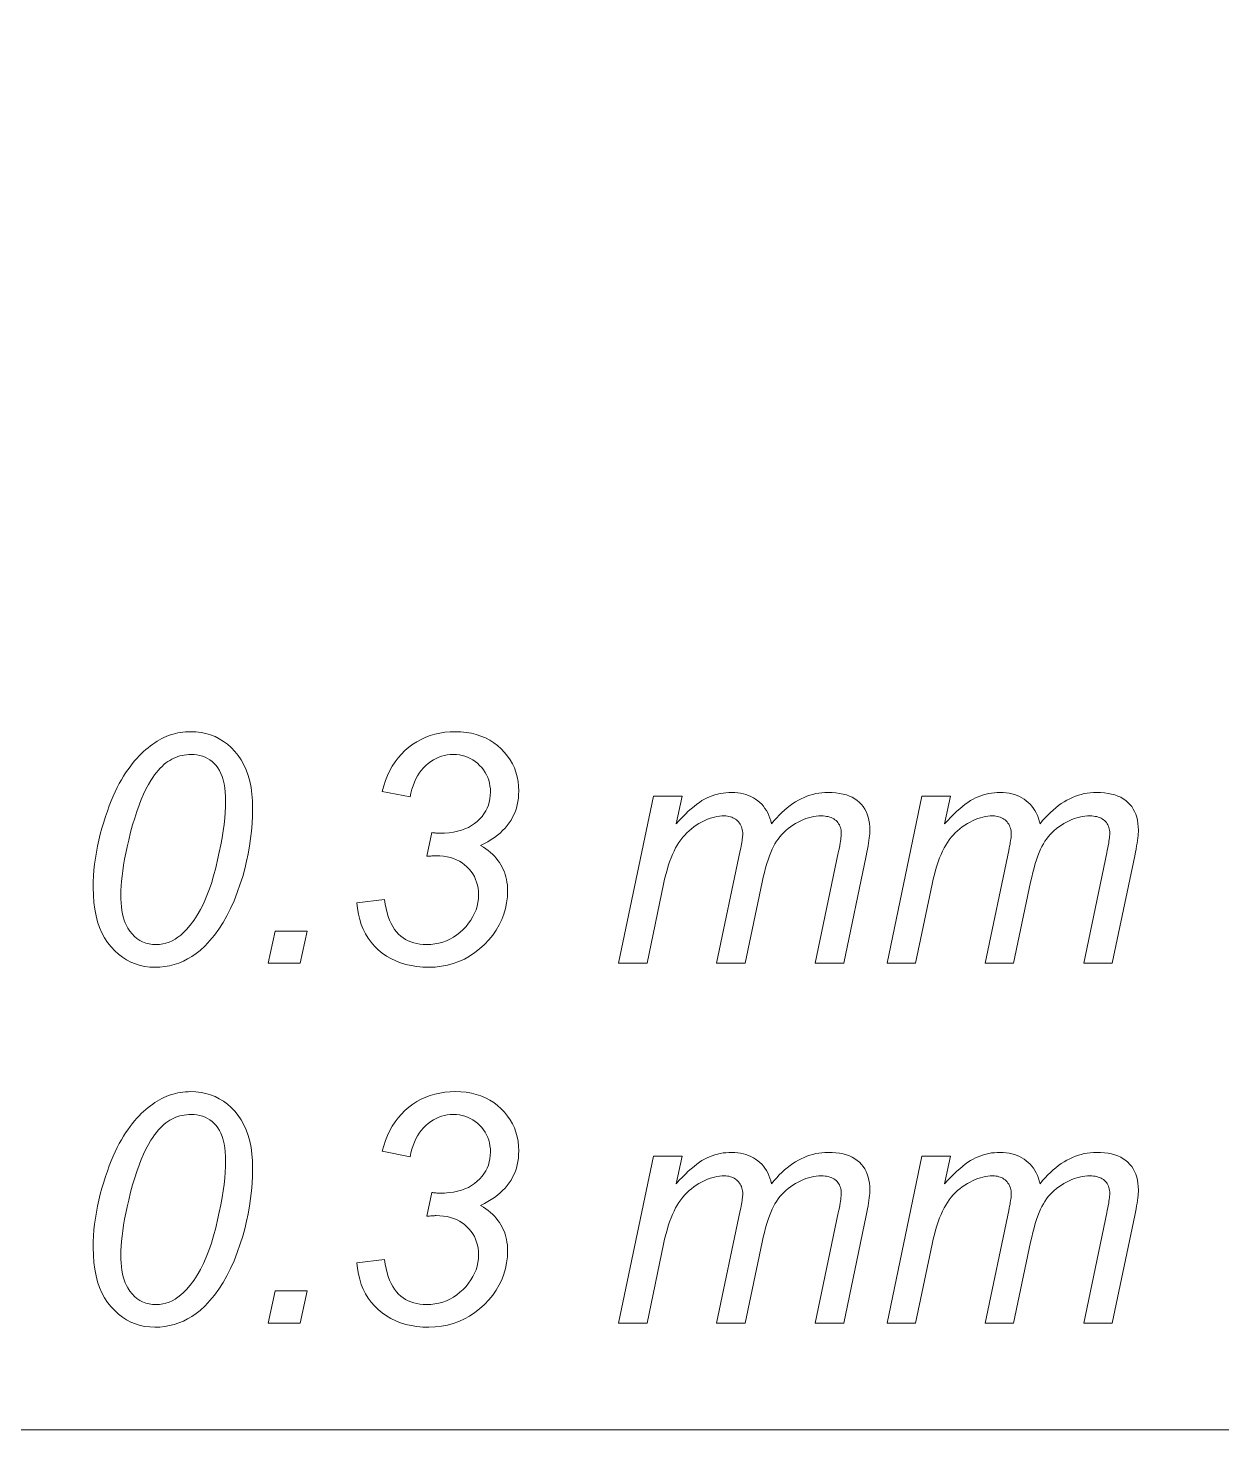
# Model space of a CAD drawing. Extents: x 0 to 420, y 0 to 594.
# Drawn here: x 64.6 to 80.12, y 226.94 to 245.18 of the extents above; entities that cross this region are included whole.
import ezdxf

# ---------------------------------------------------------------- set-up
doc = ezdxf.new("R2010")
doc.units = 0

msp = doc.modelspace()

# ---------------------------------------------------------------- linework, layer by layer
at = {"lineweight": 13}
msp.add_lwpolyline([(123.378, 299.635), (102.852, 226.942), (49.073, 226.942)], dxfattribs=at)
for points in [[(65.444, 233.997), (65.445, 234.073), (65.449, 234.15), (65.454, 234.226), (65.462, 234.303), (65.472, 234.38), (65.485, 234.458), (65.5, 234.536), (65.517, 234.614), (65.536, 234.692), (65.558, 234.77), (65.581, 234.847), (65.604, 234.921), (65.628, 234.992), (65.653, 235.059), (65.678, 235.124), (65.703, 235.185), (65.729, 235.243), (65.756, 235.298), (65.783, 235.35), (65.81, 235.399), (65.838, 235.445), (65.866, 235.489), (65.895, 235.531), (65.923, 235.57), (65.952, 235.608), (65.981, 235.644), (66.01, 235.678), (66.04, 235.71), (66.069, 235.739), (66.099, 235.767), (66.129, 235.793), (66.158, 235.817), (66.188, 235.84), (66.218, 235.862), (66.247, 235.882), (66.276, 235.901), (66.305, 235.919), (66.335, 235.935), (66.364, 235.949), (66.393, 235.962), (66.422, 235.974), (66.451, 235.985), (66.482, 235.994), (66.513, 236.002), (66.545, 236.009), (66.577, 236.015), (66.61, 236.019), (66.644, 236.022), (66.678, 236.024), (66.713, 236.025), (66.78, 236.022), (66.846, 236.015), (66.909, 236.002), (66.97, 235.984), (67.028, 235.961), (67.084, 235.933), (67.138, 235.899), (67.19, 235.861), (67.24, 235.818), (67.287, 235.769), (67.331, 235.716), (67.37, 235.658), (67.404, 235.595), (67.434, 235.528), (67.459, 235.456), (67.48, 235.38), (67.496, 235.3), (67.508, 235.214), (67.515, 235.125), (67.517, 235.03), (67.515, 234.931), (67.511, 234.832), (67.503, 234.733), (67.491, 234.634), (67.477, 234.536), (67.46, 234.437), (67.439, 234.339), (67.415, 234.241), (67.388, 234.143), (67.357, 234.046), (67.318, 233.933), (67.276, 233.827), (67.231, 233.726), (67.183, 233.63), (67.132, 233.541), (67.078, 233.457), (67.022, 233.379), (66.962, 233.307), (66.899, 233.241), (66.834, 233.18), (66.781, 233.139), (66.728, 233.101), (66.672, 233.069), (66.616, 233.04), (66.558, 233.016), (66.498, 232.996), (66.437, 232.981), (66.375, 232.97), (66.311, 232.964), (66.246, 232.961), (66.18, 232.964), (66.115, 232.972), (66.053, 232.985), (65.993, 233.004), (65.935, 233.028), (65.879, 233.057), (65.825, 233.091), (65.773, 233.131), (65.724, 233.176), (65.676, 233.226), (65.632, 233.282), (65.593, 233.342), (65.558, 233.407), (65.528, 233.477), (65.502, 233.551), (65.481, 233.631), (65.465, 233.715), (65.453, 233.804), (65.446, 233.898)], [(68.872, 233.798), (69.232, 233.843), (69.241, 233.782), (69.252, 233.724), (69.265, 233.67), (69.28, 233.62), (69.298, 233.573), (69.317, 233.53), (69.338, 233.49), (69.361, 233.454), (69.386, 233.421), (69.413, 233.392), (69.442, 233.366), (69.473, 233.343), (69.505, 233.323), (69.539, 233.305), (69.575, 233.29), (69.613, 233.278), (69.652, 233.268), (69.693, 233.261), (69.736, 233.257), (69.78, 233.256), (69.834, 233.258), (69.887, 233.264), (69.938, 233.274), (69.988, 233.287), (70.036, 233.305), (70.082, 233.327), (70.128, 233.352), (70.171, 233.382), (70.213, 233.415), (70.254, 233.452), (70.292, 233.492), (70.326, 233.533), (70.356, 233.575), (70.382, 233.619), (70.404, 233.663), (70.422, 233.709), (70.436, 233.756), (70.446, 233.803), (70.452, 233.852), (70.454, 233.903), (70.452, 233.946), (70.448, 233.988), (70.44, 234.028), (70.43, 234.067), (70.416, 234.104), (70.4, 234.14), (70.38, 234.174), (70.358, 234.207), (70.333, 234.238), (70.304, 234.268), (70.273, 234.295), (70.24, 234.32), (70.205, 234.342), (70.168, 234.36), (70.129, 234.376), (70.088, 234.389), (70.045, 234.399), (70, 234.406), (69.952, 234.411), (69.903, 234.412), (69.897, 234.412), (69.889, 234.412), (69.88, 234.411), (69.87, 234.411), (69.859, 234.41), (69.847, 234.409), (69.833, 234.408), (69.818, 234.407), (69.802, 234.406), (69.784, 234.404), (69.848, 234.713), (69.858, 234.711), (69.869, 234.71), (69.879, 234.709), (69.89, 234.708), (69.9, 234.707), (69.91, 234.706), (69.92, 234.706), (69.93, 234.705), (69.94, 234.705), (69.95, 234.705), (70.012, 234.706), (70.071, 234.711), (70.127, 234.719), (70.18, 234.73), (70.231, 234.743), (70.278, 234.76), (70.323, 234.781), (70.364, 234.804), (70.403, 234.83), (70.438, 234.859), (70.471, 234.891), (70.5, 234.924), (70.525, 234.958), (70.548, 234.994), (70.566, 235.031), (70.582, 235.07), (70.594, 235.11), (70.602, 235.152), (70.607, 235.195), (70.609, 235.239), (70.608, 235.28), (70.603, 235.319), (70.596, 235.357), (70.587, 235.394), (70.574, 235.429), (70.559, 235.463), (70.54, 235.496), (70.519, 235.528), (70.496, 235.558), (70.469, 235.587), (70.44, 235.614), (70.41, 235.638), (70.379, 235.659), (70.347, 235.677), (70.313, 235.693), (70.278, 235.705), (70.242, 235.715), (70.205, 235.722), (70.166, 235.727), (70.126, 235.728), (70.087, 235.727), (70.048, 235.722), (70.011, 235.715), (69.974, 235.705), (69.938, 235.692), (69.902, 235.676), (69.868, 235.657), (69.834, 235.636), (69.801, 235.611), (69.769, 235.584), (69.738, 235.554), (69.71, 235.521), (69.684, 235.486), (69.66, 235.449), (69.639, 235.41), (69.62, 235.368), (69.603, 235.323), (69.588, 235.276), (69.576, 235.227), (69.565, 235.176), (69.201, 235.249), (69.221, 235.322), (69.244, 235.391), (69.27, 235.456), (69.3, 235.519), (69.333, 235.578), (69.369, 235.633), (69.408, 235.686), (69.451, 235.734), (69.498, 235.78), (69.547, 235.822), (69.599, 235.861), (69.653, 235.895), (69.709, 235.925), (69.767, 235.952), (69.826, 235.974), (69.888, 235.992), (69.951, 236.007), (70.017, 236.017), (70.084, 236.023), (70.153, 236.025), (70.225, 236.023), (70.294, 236.016), (70.361, 236.005), (70.425, 235.989), (70.486, 235.969), (70.544, 235.944), (70.6, 235.915), (70.652, 235.882), (70.702, 235.844), (70.749, 235.802), (70.793, 235.756), (70.831, 235.708), (70.866, 235.659), (70.895, 235.607), (70.92, 235.553), (70.941, 235.497), (70.957, 235.439), (70.968, 235.379), (70.975, 235.317), (70.977, 235.253), (70.976, 235.206), (70.972, 235.161), (70.966, 235.116), (70.958, 235.073), (70.946, 235.031), (70.933, 234.99), (70.917, 234.951), (70.898, 234.912), (70.877, 234.875), (70.854, 234.839), (70.828, 234.804), (70.799, 234.77), (70.768, 234.738), (70.735, 234.707), (70.699, 234.677), (70.66, 234.648), (70.62, 234.621), (70.576, 234.594), (70.53, 234.569), (70.482, 234.545), (70.517, 234.524), (70.549, 234.502), (70.58, 234.479), (70.609, 234.455), (70.636, 234.43), (70.661, 234.405), (70.685, 234.378), (70.707, 234.351), (70.727, 234.323), (70.745, 234.294), (70.762, 234.264), (70.776, 234.233), (70.79, 234.201), (70.801, 234.169), (70.81, 234.135), (70.818, 234.101), (70.824, 234.066), (70.829, 234.03), (70.831, 233.993), (70.832, 233.956), (70.829, 233.876), (70.82, 233.799), (70.805, 233.724), (70.784, 233.651), (70.757, 233.58), (70.723, 233.511), (70.684, 233.444), (70.639, 233.38), (70.588, 233.317), (70.53, 233.257), (70.469, 233.201), (70.405, 233.151), (70.339, 233.106), (70.27, 233.068), (70.199, 233.035), (70.126, 233.009), (70.05, 232.988), (69.972, 232.973), (69.892, 232.964), (69.809, 232.961), (69.729, 232.964), (69.652, 232.97), (69.579, 232.982), (69.508, 232.998), (69.441, 233.018), (69.377, 233.043), (69.316, 233.073), (69.258, 233.107), (69.203, 233.146), (69.151, 233.189), (69.103, 233.237), (69.06, 233.287), (69.021, 233.34), (68.986, 233.396), (68.956, 233.456), (68.93, 233.518), (68.909, 233.584), (68.892, 233.652), (68.88, 233.724)], [(65.802, 233.903), (65.803, 233.849), (65.806, 233.797), (65.81, 233.748), (65.817, 233.701), (65.825, 233.657), (65.835, 233.615), (65.847, 233.575), (65.861, 233.538), (65.877, 233.503), (65.894, 233.471), (65.92, 233.43), (65.949, 233.394), (65.98, 233.361), (66.013, 233.333), (66.049, 233.31), (66.087, 233.29), (66.128, 233.275), (66.171, 233.265), (66.217, 233.258), (66.265, 233.256), (66.307, 233.258), (66.349, 233.264), (66.39, 233.273), (66.43, 233.287), (66.47, 233.305), (66.508, 233.326), (66.546, 233.351), (66.584, 233.38), (66.62, 233.413), (66.655, 233.45), (66.705, 233.508), (66.752, 233.57), (66.796, 233.638), (66.838, 233.711), (66.878, 233.788), (66.915, 233.871), (66.949, 233.959), (66.981, 234.052), (67.01, 234.15), (67.037, 234.254), (67.061, 234.357), (67.083, 234.457), (67.102, 234.554), (67.119, 234.646), (67.133, 234.734), (67.145, 234.819), (67.154, 234.899), (67.16, 234.976), (67.164, 235.049), (67.165, 235.118), (67.164, 235.181), (67.16, 235.24), (67.154, 235.296), (67.145, 235.348), (67.134, 235.397), (67.12, 235.441), (67.104, 235.483), (67.086, 235.52), (67.065, 235.554), (67.041, 235.585), (67.016, 235.612), (66.989, 235.636), (66.96, 235.658), (66.93, 235.676), (66.898, 235.692), (66.864, 235.705), (66.829, 235.715), (66.793, 235.722), (66.755, 235.727), (66.715, 235.728), (66.686, 235.727), (66.657, 235.725), (66.628, 235.721), (66.6, 235.716), (66.572, 235.709), (66.545, 235.701), (66.518, 235.691), (66.492, 235.68), (66.465, 235.667), (66.44, 235.652), (66.414, 235.636), (66.389, 235.618), (66.364, 235.597), (66.339, 235.574), (66.314, 235.549), (66.29, 235.522), (66.266, 235.493), (66.242, 235.462), (66.218, 235.428), (66.195, 235.392), (66.162, 235.338), (66.13, 235.278), (66.099, 235.213), (66.069, 235.143), (66.04, 235.068), (66.012, 234.988), (65.984, 234.902), (65.957, 234.812), (65.931, 234.716), (65.906, 234.615), (65.887, 234.528), (65.869, 234.445), (65.853, 234.365), (65.84, 234.289), (65.828, 234.216), (65.819, 234.146), (65.812, 234.08), (65.806, 234.018), (65.803, 233.958)], [(72.275, 233.012), (72.729, 235.186), (73.1, 235.186), (73.024, 234.828), (73.065, 234.872), (73.105, 234.914), (73.144, 234.953), (73.182, 234.99), (73.22, 235.023), (73.256, 235.054), (73.292, 235.081), (73.326, 235.106), (73.36, 235.128), (73.393, 235.147), (73.426, 235.164), (73.459, 235.179), (73.493, 235.192), (73.528, 235.203), (73.563, 235.213), (73.598, 235.221), (73.634, 235.227), (73.671, 235.231), (73.708, 235.234), (73.746, 235.235), (73.786, 235.234), (73.825, 235.231), (73.862, 235.225), (73.898, 235.218), (73.932, 235.208), (73.965, 235.196), (73.997, 235.182), (74.028, 235.166), (74.057, 235.148), (74.085, 235.127), (74.111, 235.105), (74.136, 235.081), (74.158, 235.055), (74.179, 235.028), (74.198, 234.999), (74.215, 234.968), (74.23, 234.935), (74.243, 234.901), (74.254, 234.865), (74.264, 234.828), (74.297, 234.868), (74.331, 234.905), (74.365, 234.941), (74.399, 234.975), (74.434, 235.006), (74.469, 235.036), (74.505, 235.063), (74.54, 235.089), (74.576, 235.112), (74.613, 235.134), (74.65, 235.153), (74.687, 235.17), (74.724, 235.185), (74.762, 235.198), (74.801, 235.21), (74.84, 235.219), (74.879, 235.226), (74.918, 235.231), (74.958, 235.234), (74.999, 235.235), (75.052, 235.234), (75.102, 235.23), (75.15, 235.223), (75.195, 235.214), (75.237, 235.203), (75.276, 235.188), (75.313, 235.172), (75.347, 235.152), (75.378, 235.13), (75.407, 235.106), (75.433, 235.079), (75.456, 235.05), (75.476, 235.019), (75.494, 234.986), (75.509, 234.951), (75.521, 234.914), (75.531, 234.874), (75.537, 234.833), (75.542, 234.789), (75.543, 234.744), (75.542, 234.722), (75.541, 234.698), (75.539, 234.672), (75.535, 234.643), (75.531, 234.611), (75.526, 234.576), (75.52, 234.539), (75.513, 234.499), (75.505, 234.457), (75.496, 234.412), (75.203, 233.012), (74.833, 233.012), (75.132, 234.449), (75.139, 234.483), (75.146, 234.515), (75.151, 234.546), (75.156, 234.574), (75.161, 234.6), (75.164, 234.624), (75.167, 234.646), (75.169, 234.666), (75.17, 234.685), (75.17, 234.701), (75.17, 234.722), (75.168, 234.742), (75.164, 234.761), (75.16, 234.779), (75.154, 234.796), (75.146, 234.812), (75.137, 234.828), (75.127, 234.842), (75.116, 234.856), (75.103, 234.869), (75.089, 234.88), (75.074, 234.891), (75.057, 234.9), (75.04, 234.908), (75.022, 234.915), (75.002, 234.92), (74.981, 234.924), (74.96, 234.927), (74.937, 234.929), (74.913, 234.93), (74.879, 234.929), (74.846, 234.926), (74.813, 234.921), (74.779, 234.914), (74.745, 234.905), (74.712, 234.894), (74.678, 234.881), (74.643, 234.866), (74.609, 234.849), (74.575, 234.83), (74.541, 234.809), (74.509, 234.787), (74.479, 234.764), (74.45, 234.739), (74.422, 234.714), (74.396, 234.687), (74.372, 234.659), (74.349, 234.629), (74.328, 234.599), (74.308, 234.567), (74.289, 234.532), (74.271, 234.495), (74.253, 234.453), (74.236, 234.409), (74.219, 234.36), (74.202, 234.309), (74.186, 234.253), (74.171, 234.194), (74.156, 234.132), (74.141, 234.066), (73.92, 233.012), (73.55, 233.012), (73.857, 234.48), (73.863, 234.509), (73.868, 234.536), (73.873, 234.562), (73.878, 234.585), (73.881, 234.608), (73.884, 234.628), (73.886, 234.647), (73.888, 234.664), (73.889, 234.679), (73.889, 234.693), (73.889, 234.713), (73.887, 234.733), (73.883, 234.753), (73.879, 234.771), (73.873, 234.789), (73.866, 234.806), (73.857, 234.821), (73.847, 234.837), (73.836, 234.851), (73.823, 234.864), (73.809, 234.877), (73.795, 234.888), (73.779, 234.898), (73.763, 234.906), (73.746, 234.914), (73.729, 234.919), (73.71, 234.924), (73.691, 234.927), (73.671, 234.929), (73.65, 234.93), (73.618, 234.929), (73.586, 234.926), (73.554, 234.921), (73.521, 234.914), (73.489, 234.905), (73.455, 234.894), (73.422, 234.881), (73.388, 234.866), (73.354, 234.849), (73.32, 234.83), (73.286, 234.809), (73.253, 234.786), (73.222, 234.762), (73.192, 234.737), (73.163, 234.71), (73.135, 234.681), (73.109, 234.651), (73.084, 234.619), (73.06, 234.585), (73.038, 234.55), (73.017, 234.513), (72.996, 234.473), (72.977, 234.429), (72.958, 234.383), (72.939, 234.333), (72.922, 234.281), (72.905, 234.225), (72.889, 234.166), (72.874, 234.105), (72.86, 234.04), (72.645, 233.012)], [(75.766, 233.012), (76.22, 235.186), (76.591, 235.186), (76.515, 234.828), (76.556, 234.872), (76.596, 234.914), (76.635, 234.953), (76.673, 234.99), (76.711, 235.023), (76.747, 235.054), (76.783, 235.081), (76.817, 235.106), (76.851, 235.128), (76.884, 235.147), (76.917, 235.164), (76.951, 235.179), (76.984, 235.192), (77.019, 235.203), (77.054, 235.213), (77.089, 235.221), (77.126, 235.227), (77.162, 235.231), (77.2, 235.234), (77.237, 235.235), (77.277, 235.234), (77.316, 235.231), (77.353, 235.225), (77.389, 235.218), (77.423, 235.208), (77.456, 235.196), (77.488, 235.182), (77.519, 235.166), (77.548, 235.148), (77.576, 235.127), (77.602, 235.105), (77.627, 235.081), (77.649, 235.055), (77.67, 235.028), (77.689, 234.999), (77.706, 234.968), (77.721, 234.935), (77.734, 234.901), (77.746, 234.865), (77.755, 234.828), (77.788, 234.868), (77.822, 234.905), (77.856, 234.941), (77.89, 234.975), (77.925, 235.006), (77.96, 235.036), (77.996, 235.063), (78.031, 235.089), (78.068, 235.112), (78.104, 235.134), (78.141, 235.153), (78.178, 235.17), (78.216, 235.185), (78.254, 235.198), (78.292, 235.21), (78.331, 235.219), (78.37, 235.226), (78.409, 235.231), (78.449, 235.234), (78.49, 235.235), (78.543, 235.234), (78.593, 235.23), (78.641, 235.223), (78.686, 235.214), (78.728, 235.203), (78.767, 235.188), (78.804, 235.172), (78.838, 235.152), (78.869, 235.13), (78.898, 235.106), (78.924, 235.079), (78.947, 235.05), (78.967, 235.019), (78.985, 234.986), (79, 234.951), (79.012, 234.914), (79.022, 234.874), (79.029, 234.833), (79.033, 234.789), (79.034, 234.744), (79.034, 234.722), (79.032, 234.698), (79.03, 234.672), (79.027, 234.643), (79.022, 234.611), (79.017, 234.576), (79.011, 234.539), (79.004, 234.499), (78.996, 234.457), (78.987, 234.412), (78.694, 233.012), (78.324, 233.012), (78.623, 234.449), (78.63, 234.483), (78.637, 234.515), (78.643, 234.546), (78.648, 234.574), (78.652, 234.6), (78.655, 234.624), (78.658, 234.646), (78.66, 234.666), (78.661, 234.685), (78.662, 234.701), (78.661, 234.722), (78.659, 234.742), (78.656, 234.761), (78.651, 234.779), (78.645, 234.796), (78.637, 234.812), (78.629, 234.828), (78.618, 234.842), (78.607, 234.856), (78.594, 234.869), (78.58, 234.88), (78.565, 234.891), (78.549, 234.9), (78.531, 234.908), (78.513, 234.915), (78.493, 234.92), (78.472, 234.924), (78.451, 234.927), (78.428, 234.929), (78.404, 234.93), (78.371, 234.929), (78.337, 234.926), (78.304, 234.921), (78.27, 234.914), (78.236, 234.905), (78.203, 234.894), (78.169, 234.881), (78.135, 234.866), (78.1, 234.849), (78.066, 234.83), (78.033, 234.809), (78, 234.787), (77.97, 234.764), (77.941, 234.739), (77.913, 234.714), (77.887, 234.687), (77.863, 234.659), (77.84, 234.629), (77.819, 234.599), (77.799, 234.567), (77.78, 234.532), (77.762, 234.495), (77.744, 234.453), (77.727, 234.409), (77.71, 234.36), (77.693, 234.309), (77.677, 234.253), (77.662, 234.194), (77.647, 234.132), (77.632, 234.066), (77.411, 233.012), (77.041, 233.012), (77.348, 234.48), (77.354, 234.509), (77.36, 234.536), (77.365, 234.562), (77.369, 234.585), (77.372, 234.608), (77.375, 234.628), (77.378, 234.647), (77.379, 234.664), (77.38, 234.679), (77.381, 234.693), (77.38, 234.713), (77.378, 234.733), (77.375, 234.753), (77.37, 234.771), (77.364, 234.789), (77.357, 234.806), (77.348, 234.821), (77.338, 234.837), (77.327, 234.851), (77.314, 234.864), (77.3, 234.877), (77.286, 234.888), (77.271, 234.898), (77.254, 234.906), (77.238, 234.914), (77.22, 234.919), (77.201, 234.924), (77.182, 234.927), (77.162, 234.929), (77.141, 234.93), (77.109, 234.929), (77.078, 234.926), (77.045, 234.921), (77.013, 234.914), (76.98, 234.905), (76.947, 234.894), (76.913, 234.881), (76.879, 234.866), (76.845, 234.849), (76.811, 234.83), (76.777, 234.809), (76.744, 234.786), (76.713, 234.762), (76.683, 234.737), (76.654, 234.71), (76.626, 234.681), (76.6, 234.651), (76.575, 234.619), (76.552, 234.585), (76.529, 234.55), (76.508, 234.513), (76.487, 234.473), (76.468, 234.429), (76.449, 234.383), (76.431, 234.333), (76.413, 234.281), (76.396, 234.225), (76.381, 234.166), (76.366, 234.105), (76.351, 234.04), (76.136, 233.012)], [(67.72, 233.012), (67.808, 233.432), (68.227, 233.432), (68.137, 233.012)], [(65.444, 229.315), (65.445, 229.391), (65.449, 229.467), (65.454, 229.544), (65.462, 229.621), (65.472, 229.698), (65.485, 229.776), (65.5, 229.854), (65.517, 229.932), (65.536, 230.01), (65.558, 230.088), (65.581, 230.165), (65.604, 230.239), (65.628, 230.31), (65.653, 230.377), (65.678, 230.442), (65.703, 230.503), (65.729, 230.561), (65.756, 230.616), (65.783, 230.668), (65.81, 230.716), (65.838, 230.762), (65.866, 230.806), (65.895, 230.848), (65.923, 230.888), (65.952, 230.926), (65.981, 230.962), (66.01, 230.996), (66.04, 231.027), (66.069, 231.057), (66.099, 231.085), (66.129, 231.111), (66.158, 231.135), (66.188, 231.158), (66.218, 231.18), (66.247, 231.2), (66.276, 231.219), (66.305, 231.236), (66.335, 231.252), (66.364, 231.267), (66.393, 231.28), (66.422, 231.292), (66.451, 231.303), (66.482, 231.312), (66.513, 231.32), (66.545, 231.327), (66.577, 231.333), (66.61, 231.337), (66.644, 231.34), (66.678, 231.342), (66.713, 231.343), (66.78, 231.34), (66.846, 231.332), (66.909, 231.32), (66.97, 231.302), (67.028, 231.279), (67.084, 231.251), (67.138, 231.217), (67.19, 231.179), (67.24, 231.135), (67.287, 231.087), (67.331, 231.033), (67.37, 230.975), (67.404, 230.913), (67.434, 230.846), (67.459, 230.774), (67.48, 230.698), (67.496, 230.617), (67.508, 230.532), (67.515, 230.442), (67.517, 230.348), (67.515, 230.249), (67.511, 230.15), (67.503, 230.051), (67.491, 229.952), (67.477, 229.853), (67.46, 229.755), (67.439, 229.657), (67.415, 229.559), (67.388, 229.461), (67.357, 229.364), (67.318, 229.251), (67.276, 229.144), (67.231, 229.044), (67.183, 228.948), (67.132, 228.859), (67.078, 228.775), (67.022, 228.697), (66.962, 228.625), (66.899, 228.559), (66.834, 228.498), (66.781, 228.457), (66.728, 228.419), (66.672, 228.386), (66.616, 228.358), (66.558, 228.334), (66.498, 228.314), (66.437, 228.299), (66.375, 228.288), (66.311, 228.281), (66.246, 228.279), (66.18, 228.282), (66.115, 228.29), (66.053, 228.303), (65.993, 228.322), (65.935, 228.345), (65.879, 228.375), (65.825, 228.409), (65.773, 228.449), (65.724, 228.494), (65.676, 228.544), (65.632, 228.6), (65.593, 228.66), (65.558, 228.725), (65.528, 228.795), (65.502, 228.869), (65.481, 228.949), (65.465, 229.033), (65.453, 229.122), (65.446, 229.216)], [(68.872, 229.116), (69.232, 229.161), (69.241, 229.1), (69.252, 229.042), (69.265, 228.988), (69.28, 228.938), (69.298, 228.891), (69.317, 228.847), (69.338, 228.808), (69.361, 228.772), (69.386, 228.739), (69.413, 228.71), (69.442, 228.684), (69.473, 228.661), (69.505, 228.641), (69.539, 228.623), (69.575, 228.608), (69.613, 228.596), (69.652, 228.586), (69.693, 228.579), (69.736, 228.575), (69.78, 228.574), (69.834, 228.576), (69.887, 228.582), (69.938, 228.592), (69.988, 228.605), (70.036, 228.623), (70.082, 228.645), (70.128, 228.67), (70.171, 228.7), (70.213, 228.733), (70.254, 228.77), (70.292, 228.81), (70.326, 228.851), (70.356, 228.893), (70.382, 228.937), (70.404, 228.981), (70.422, 229.027), (70.436, 229.073), (70.446, 229.121), (70.452, 229.17), (70.454, 229.221), (70.452, 229.264), (70.448, 229.306), (70.44, 229.346), (70.43, 229.385), (70.416, 229.422), (70.4, 229.458), (70.38, 229.492), (70.358, 229.525), (70.333, 229.556), (70.304, 229.586), (70.273, 229.613), (70.24, 229.638), (70.205, 229.659), (70.168, 229.678), (70.129, 229.694), (70.088, 229.707), (70.045, 229.717), (70, 229.724), (69.952, 229.729), (69.903, 229.73), (69.897, 229.73), (69.889, 229.73), (69.88, 229.729), (69.87, 229.729), (69.859, 229.728), (69.847, 229.727), (69.833, 229.726), (69.818, 229.725), (69.802, 229.723), (69.784, 229.722), (69.848, 230.031), (69.858, 230.029), (69.869, 230.028), (69.879, 230.027), (69.89, 230.026), (69.9, 230.025), (69.91, 230.024), (69.92, 230.023), (69.93, 230.023), (69.94, 230.023), (69.95, 230.023), (70.012, 230.024), (70.071, 230.029), (70.127, 230.037), (70.18, 230.047), (70.231, 230.061), (70.278, 230.078), (70.323, 230.098), (70.364, 230.122), (70.403, 230.148), (70.438, 230.177), (70.471, 230.209), (70.5, 230.242), (70.525, 230.276), (70.548, 230.312), (70.566, 230.349), (70.582, 230.388), (70.594, 230.428), (70.602, 230.47), (70.607, 230.513), (70.609, 230.557), (70.608, 230.598), (70.603, 230.637), (70.596, 230.675), (70.587, 230.712), (70.574, 230.747), (70.559, 230.781), (70.54, 230.814), (70.519, 230.846), (70.496, 230.876), (70.469, 230.905), (70.44, 230.932), (70.41, 230.956), (70.379, 230.977), (70.347, 230.995), (70.313, 231.011), (70.278, 231.023), (70.242, 231.033), (70.205, 231.04), (70.166, 231.044), (70.126, 231.046), (70.087, 231.044), (70.048, 231.04), (70.011, 231.033), (69.974, 231.023), (69.938, 231.01), (69.902, 230.994), (69.868, 230.975), (69.834, 230.954), (69.801, 230.929), (69.769, 230.902), (69.738, 230.872), (69.71, 230.839), (69.684, 230.804), (69.66, 230.767), (69.639, 230.727), (69.62, 230.685), (69.603, 230.641), (69.588, 230.594), (69.576, 230.545), (69.565, 230.493), (69.201, 230.567), (69.221, 230.639), (69.244, 230.708), (69.27, 230.774), (69.3, 230.837), (69.333, 230.895), (69.369, 230.951), (69.408, 231.003), (69.451, 231.052), (69.498, 231.098), (69.547, 231.14), (69.599, 231.179), (69.653, 231.213), (69.709, 231.243), (69.767, 231.27), (69.826, 231.292), (69.888, 231.31), (69.951, 231.324), (70.017, 231.335), (70.084, 231.341), (70.153, 231.343), (70.225, 231.34), (70.294, 231.334), (70.361, 231.323), (70.425, 231.307), (70.486, 231.287), (70.544, 231.262), (70.6, 231.233), (70.652, 231.2), (70.702, 231.162), (70.749, 231.12), (70.793, 231.074), (70.831, 231.026), (70.866, 230.977), (70.895, 230.925), (70.92, 230.871), (70.941, 230.815), (70.957, 230.757), (70.968, 230.697), (70.975, 230.635), (70.977, 230.571), (70.976, 230.524), (70.972, 230.479), (70.966, 230.434), (70.958, 230.391), (70.946, 230.349), (70.933, 230.308), (70.917, 230.268), (70.898, 230.23), (70.877, 230.193), (70.854, 230.157), (70.828, 230.122), (70.799, 230.088), (70.768, 230.056), (70.735, 230.025), (70.699, 229.995), (70.66, 229.966), (70.62, 229.939), (70.576, 229.912), (70.53, 229.887), (70.482, 229.863), (70.517, 229.842), (70.549, 229.82), (70.58, 229.797), (70.609, 229.773), (70.636, 229.748), (70.661, 229.722), (70.685, 229.696), (70.707, 229.669), (70.727, 229.64), (70.745, 229.611), (70.762, 229.581), (70.776, 229.551), (70.79, 229.519), (70.801, 229.487), (70.81, 229.453), (70.818, 229.419), (70.824, 229.384), (70.829, 229.348), (70.831, 229.311), (70.832, 229.274), (70.829, 229.194), (70.82, 229.117), (70.805, 229.042), (70.784, 228.968), (70.757, 228.897), (70.723, 228.829), (70.684, 228.762), (70.639, 228.697), (70.588, 228.635), (70.53, 228.575), (70.469, 228.519), (70.405, 228.468), (70.339, 228.424), (70.27, 228.386), (70.199, 228.353), (70.126, 228.327), (70.05, 228.306), (69.972, 228.291), (69.892, 228.282), (69.809, 228.279), (69.729, 228.281), (69.652, 228.288), (69.579, 228.3), (69.508, 228.316), (69.441, 228.336), (69.377, 228.361), (69.316, 228.391), (69.258, 228.425), (69.203, 228.464), (69.151, 228.507), (69.103, 228.555), (69.06, 228.605), (69.021, 228.658), (68.986, 228.714), (68.956, 228.774), (68.93, 228.836), (68.909, 228.902), (68.892, 228.97), (68.88, 229.042)], [(65.802, 229.221), (65.803, 229.166), (65.806, 229.115), (65.81, 229.066), (65.817, 229.019), (65.825, 228.974), (65.835, 228.932), (65.847, 228.893), (65.861, 228.856), (65.877, 228.821), (65.894, 228.789), (65.92, 228.748), (65.949, 228.711), (65.98, 228.679), (66.013, 228.651), (66.049, 228.628), (66.087, 228.608), (66.128, 228.593), (66.171, 228.582), (66.217, 228.576), (66.265, 228.574), (66.307, 228.576), (66.349, 228.582), (66.39, 228.591), (66.43, 228.605), (66.47, 228.622), (66.508, 228.644), (66.546, 228.669), (66.584, 228.698), (66.62, 228.731), (66.655, 228.768), (66.705, 228.826), (66.752, 228.888), (66.796, 228.956), (66.838, 229.028), (66.878, 229.106), (66.915, 229.189), (66.949, 229.277), (66.981, 229.37), (67.01, 229.468), (67.037, 229.571), (67.061, 229.675), (67.083, 229.775), (67.102, 229.871), (67.119, 229.964), (67.133, 230.052), (67.145, 230.137), (67.154, 230.217), (67.16, 230.294), (67.164, 230.367), (67.165, 230.436), (67.164, 230.499), (67.16, 230.558), (67.154, 230.614), (67.145, 230.666), (67.134, 230.714), (67.12, 230.759), (67.104, 230.801), (67.086, 230.838), (67.065, 230.872), (67.041, 230.903), (67.016, 230.93), (66.989, 230.954), (66.96, 230.976), (66.93, 230.994), (66.898, 231.01), (66.864, 231.023), (66.829, 231.033), (66.793, 231.04), (66.755, 231.044), (66.715, 231.046), (66.686, 231.045), (66.657, 231.043), (66.628, 231.039), (66.6, 231.034), (66.572, 231.027), (66.545, 231.019), (66.518, 231.009), (66.492, 230.997), (66.465, 230.985), (66.44, 230.97), (66.414, 230.954), (66.389, 230.936), (66.364, 230.915), (66.339, 230.892), (66.314, 230.867), (66.29, 230.84), (66.266, 230.811), (66.242, 230.78), (66.218, 230.746), (66.195, 230.71), (66.162, 230.656), (66.13, 230.596), (66.099, 230.531), (66.069, 230.461), (66.04, 230.386), (66.012, 230.306), (65.984, 230.22), (65.957, 230.129), (65.931, 230.034), (65.906, 229.933), (65.887, 229.846), (65.869, 229.763), (65.853, 229.683), (65.84, 229.607), (65.828, 229.534), (65.819, 229.464), (65.812, 229.398), (65.806, 229.335), (65.803, 229.276)], [(72.275, 228.33), (72.729, 230.504), (73.1, 230.504), (73.024, 230.145), (73.065, 230.19), (73.105, 230.232), (73.144, 230.271), (73.182, 230.308), (73.22, 230.341), (73.256, 230.371), (73.292, 230.399), (73.326, 230.424), (73.36, 230.446), (73.393, 230.465), (73.426, 230.481), (73.459, 230.496), (73.493, 230.51), (73.528, 230.521), (73.563, 230.531), (73.598, 230.539), (73.634, 230.545), (73.671, 230.549), (73.708, 230.552), (73.746, 230.553), (73.786, 230.552), (73.825, 230.548), (73.862, 230.543), (73.898, 230.536), (73.932, 230.526), (73.965, 230.514), (73.997, 230.5), (74.028, 230.484), (74.057, 230.466), (74.085, 230.445), (74.111, 230.423), (74.136, 230.399), (74.158, 230.373), (74.179, 230.346), (74.198, 230.317), (74.215, 230.286), (74.23, 230.253), (74.243, 230.219), (74.254, 230.183), (74.264, 230.145), (74.297, 230.185), (74.331, 230.223), (74.365, 230.259), (74.399, 230.293), (74.434, 230.324), (74.469, 230.354), (74.505, 230.381), (74.54, 230.407), (74.576, 230.43), (74.613, 230.451), (74.65, 230.471), (74.687, 230.488), (74.724, 230.503), (74.762, 230.516), (74.801, 230.527), (74.84, 230.537), (74.879, 230.544), (74.918, 230.549), (74.958, 230.552), (74.999, 230.553), (75.052, 230.551), (75.102, 230.548), (75.15, 230.541), (75.195, 230.532), (75.237, 230.52), (75.276, 230.506), (75.313, 230.49), (75.347, 230.47), (75.378, 230.448), (75.407, 230.424), (75.433, 230.397), (75.456, 230.368), (75.476, 230.337), (75.494, 230.304), (75.509, 230.269), (75.521, 230.232), (75.531, 230.192), (75.537, 230.151), (75.542, 230.107), (75.543, 230.062), (75.542, 230.04), (75.541, 230.016), (75.539, 229.99), (75.535, 229.96), (75.531, 229.929), (75.526, 229.894), (75.52, 229.857), (75.513, 229.817), (75.505, 229.775), (75.496, 229.73), (75.203, 228.33), (74.833, 228.33), (75.132, 229.767), (75.139, 229.801), (75.146, 229.833), (75.151, 229.863), (75.156, 229.892), (75.161, 229.918), (75.164, 229.942), (75.167, 229.964), (75.169, 229.984), (75.17, 230.002), (75.17, 230.019), (75.17, 230.039), (75.168, 230.059), (75.164, 230.078), (75.16, 230.097), (75.154, 230.114), (75.146, 230.13), (75.137, 230.146), (75.127, 230.16), (75.116, 230.174), (75.103, 230.186), (75.089, 230.198), (75.074, 230.209), (75.057, 230.218), (75.04, 230.226), (75.022, 230.232), (75.002, 230.238), (74.981, 230.242), (74.96, 230.245), (74.937, 230.247), (74.913, 230.248), (74.879, 230.247), (74.846, 230.244), (74.813, 230.239), (74.779, 230.232), (74.745, 230.223), (74.712, 230.212), (74.678, 230.199), (74.643, 230.184), (74.609, 230.167), (74.575, 230.148), (74.541, 230.127), (74.509, 230.105), (74.479, 230.082), (74.45, 230.057), (74.422, 230.032), (74.396, 230.005), (74.372, 229.977), (74.349, 229.947), (74.328, 229.916), (74.308, 229.885), (74.289, 229.85), (74.271, 229.813), (74.253, 229.771), (74.236, 229.726), (74.219, 229.678), (74.202, 229.626), (74.186, 229.571), (74.171, 229.512), (74.156, 229.45), (74.141, 229.384), (73.92, 228.33), (73.55, 228.33), (73.857, 229.798), (73.863, 229.827), (73.868, 229.854), (73.873, 229.88), (73.878, 229.903), (73.881, 229.926), (73.884, 229.946), (73.886, 229.965), (73.888, 229.982), (73.889, 229.997), (73.889, 230.01), (73.889, 230.031), (73.887, 230.051), (73.883, 230.071), (73.879, 230.089), (73.873, 230.107), (73.866, 230.123), (73.857, 230.139), (73.847, 230.154), (73.836, 230.169), (73.823, 230.182), (73.809, 230.195), (73.795, 230.206), (73.779, 230.216), (73.763, 230.224), (73.746, 230.231), (73.729, 230.237), (73.71, 230.242), (73.691, 230.245), (73.671, 230.247), (73.65, 230.248), (73.618, 230.247), (73.586, 230.244), (73.554, 230.239), (73.521, 230.232), (73.489, 230.223), (73.455, 230.212), (73.422, 230.199), (73.388, 230.184), (73.354, 230.167), (73.32, 230.148), (73.286, 230.127), (73.253, 230.104), (73.222, 230.08), (73.192, 230.055), (73.163, 230.028), (73.135, 229.999), (73.109, 229.969), (73.084, 229.937), (73.06, 229.903), (73.038, 229.868), (73.017, 229.831), (72.996, 229.79), (72.977, 229.747), (72.958, 229.701), (72.939, 229.651), (72.922, 229.598), (72.905, 229.543), (72.889, 229.484), (72.874, 229.422), (72.86, 229.358), (72.645, 228.33)], [(75.766, 228.33), (76.22, 230.504), (76.591, 230.504), (76.515, 230.145), (76.556, 230.19), (76.596, 230.232), (76.635, 230.271), (76.673, 230.308), (76.711, 230.341), (76.747, 230.371), (76.783, 230.399), (76.817, 230.424), (76.851, 230.446), (76.884, 230.465), (76.917, 230.481), (76.951, 230.496), (76.984, 230.51), (77.019, 230.521), (77.054, 230.531), (77.089, 230.539), (77.126, 230.545), (77.162, 230.549), (77.2, 230.552), (77.237, 230.553), (77.277, 230.552), (77.316, 230.548), (77.353, 230.543), (77.389, 230.536), (77.423, 230.526), (77.456, 230.514), (77.488, 230.5), (77.519, 230.484), (77.548, 230.466), (77.576, 230.445), (77.602, 230.423), (77.627, 230.399), (77.649, 230.373), (77.67, 230.346), (77.689, 230.317), (77.706, 230.286), (77.721, 230.253), (77.734, 230.219), (77.746, 230.183), (77.755, 230.145), (77.788, 230.185), (77.822, 230.223), (77.856, 230.259), (77.89, 230.293), (77.925, 230.324), (77.96, 230.354), (77.996, 230.381), (78.031, 230.407), (78.068, 230.43), (78.104, 230.451), (78.141, 230.471), (78.178, 230.488), (78.216, 230.503), (78.254, 230.516), (78.292, 230.527), (78.331, 230.537), (78.37, 230.544), (78.409, 230.549), (78.449, 230.552), (78.49, 230.553), (78.543, 230.551), (78.593, 230.548), (78.641, 230.541), (78.686, 230.532), (78.728, 230.52), (78.767, 230.506), (78.804, 230.49), (78.838, 230.47), (78.869, 230.448), (78.898, 230.424), (78.924, 230.397), (78.947, 230.368), (78.967, 230.337), (78.985, 230.304), (79, 230.269), (79.012, 230.232), (79.022, 230.192), (79.029, 230.151), (79.033, 230.107), (79.034, 230.062), (79.034, 230.04), (79.032, 230.016), (79.03, 229.99), (79.027, 229.96), (79.022, 229.929), (79.017, 229.894), (79.011, 229.857), (79.004, 229.817), (78.996, 229.775), (78.987, 229.73), (78.694, 228.33), (78.324, 228.33), (78.623, 229.767), (78.63, 229.801), (78.637, 229.833), (78.643, 229.863), (78.648, 229.892), (78.652, 229.918), (78.655, 229.942), (78.658, 229.964), (78.66, 229.984), (78.661, 230.002), (78.662, 230.019), (78.661, 230.039), (78.659, 230.059), (78.656, 230.078), (78.651, 230.097), (78.645, 230.114), (78.637, 230.13), (78.629, 230.146), (78.618, 230.16), (78.607, 230.174), (78.594, 230.186), (78.58, 230.198), (78.565, 230.209), (78.549, 230.218), (78.531, 230.226), (78.513, 230.232), (78.493, 230.238), (78.472, 230.242), (78.451, 230.245), (78.428, 230.247), (78.404, 230.248), (78.371, 230.247), (78.337, 230.244), (78.304, 230.239), (78.27, 230.232), (78.236, 230.223), (78.203, 230.212), (78.169, 230.199), (78.135, 230.184), (78.1, 230.167), (78.066, 230.148), (78.033, 230.127), (78, 230.105), (77.97, 230.082), (77.941, 230.057), (77.913, 230.032), (77.887, 230.005), (77.863, 229.977), (77.84, 229.947), (77.819, 229.916), (77.799, 229.885), (77.78, 229.85), (77.762, 229.813), (77.744, 229.771), (77.727, 229.726), (77.71, 229.678), (77.693, 229.626), (77.677, 229.571), (77.662, 229.512), (77.647, 229.45), (77.632, 229.384), (77.411, 228.33), (77.041, 228.33), (77.348, 229.798), (77.354, 229.827), (77.36, 229.854), (77.365, 229.88), (77.369, 229.903), (77.372, 229.926), (77.375, 229.946), (77.378, 229.965), (77.379, 229.982), (77.38, 229.997), (77.381, 230.01), (77.38, 230.031), (77.378, 230.051), (77.375, 230.071), (77.37, 230.089), (77.364, 230.107), (77.357, 230.123), (77.348, 230.139), (77.338, 230.154), (77.327, 230.169), (77.314, 230.182), (77.3, 230.195), (77.286, 230.206), (77.271, 230.216), (77.254, 230.224), (77.238, 230.231), (77.22, 230.237), (77.201, 230.242), (77.182, 230.245), (77.162, 230.247), (77.141, 230.248), (77.109, 230.247), (77.078, 230.244), (77.045, 230.239), (77.013, 230.232), (76.98, 230.223), (76.947, 230.212), (76.913, 230.199), (76.879, 230.184), (76.845, 230.167), (76.811, 230.148), (76.777, 230.127), (76.744, 230.104), (76.713, 230.08), (76.683, 230.055), (76.654, 230.028), (76.626, 229.999), (76.6, 229.969), (76.575, 229.937), (76.552, 229.903), (76.529, 229.868), (76.508, 229.831), (76.487, 229.79), (76.468, 229.747), (76.449, 229.701), (76.431, 229.651), (76.413, 229.598), (76.396, 229.543), (76.381, 229.484), (76.366, 229.422), (76.351, 229.358), (76.136, 228.33)], [(67.72, 228.33), (67.808, 228.75), (68.227, 228.75), (68.137, 228.33)]]:
    msp.add_lwpolyline(points, close=True, dxfattribs=at)

doc.saveas('drawing.dxf')
